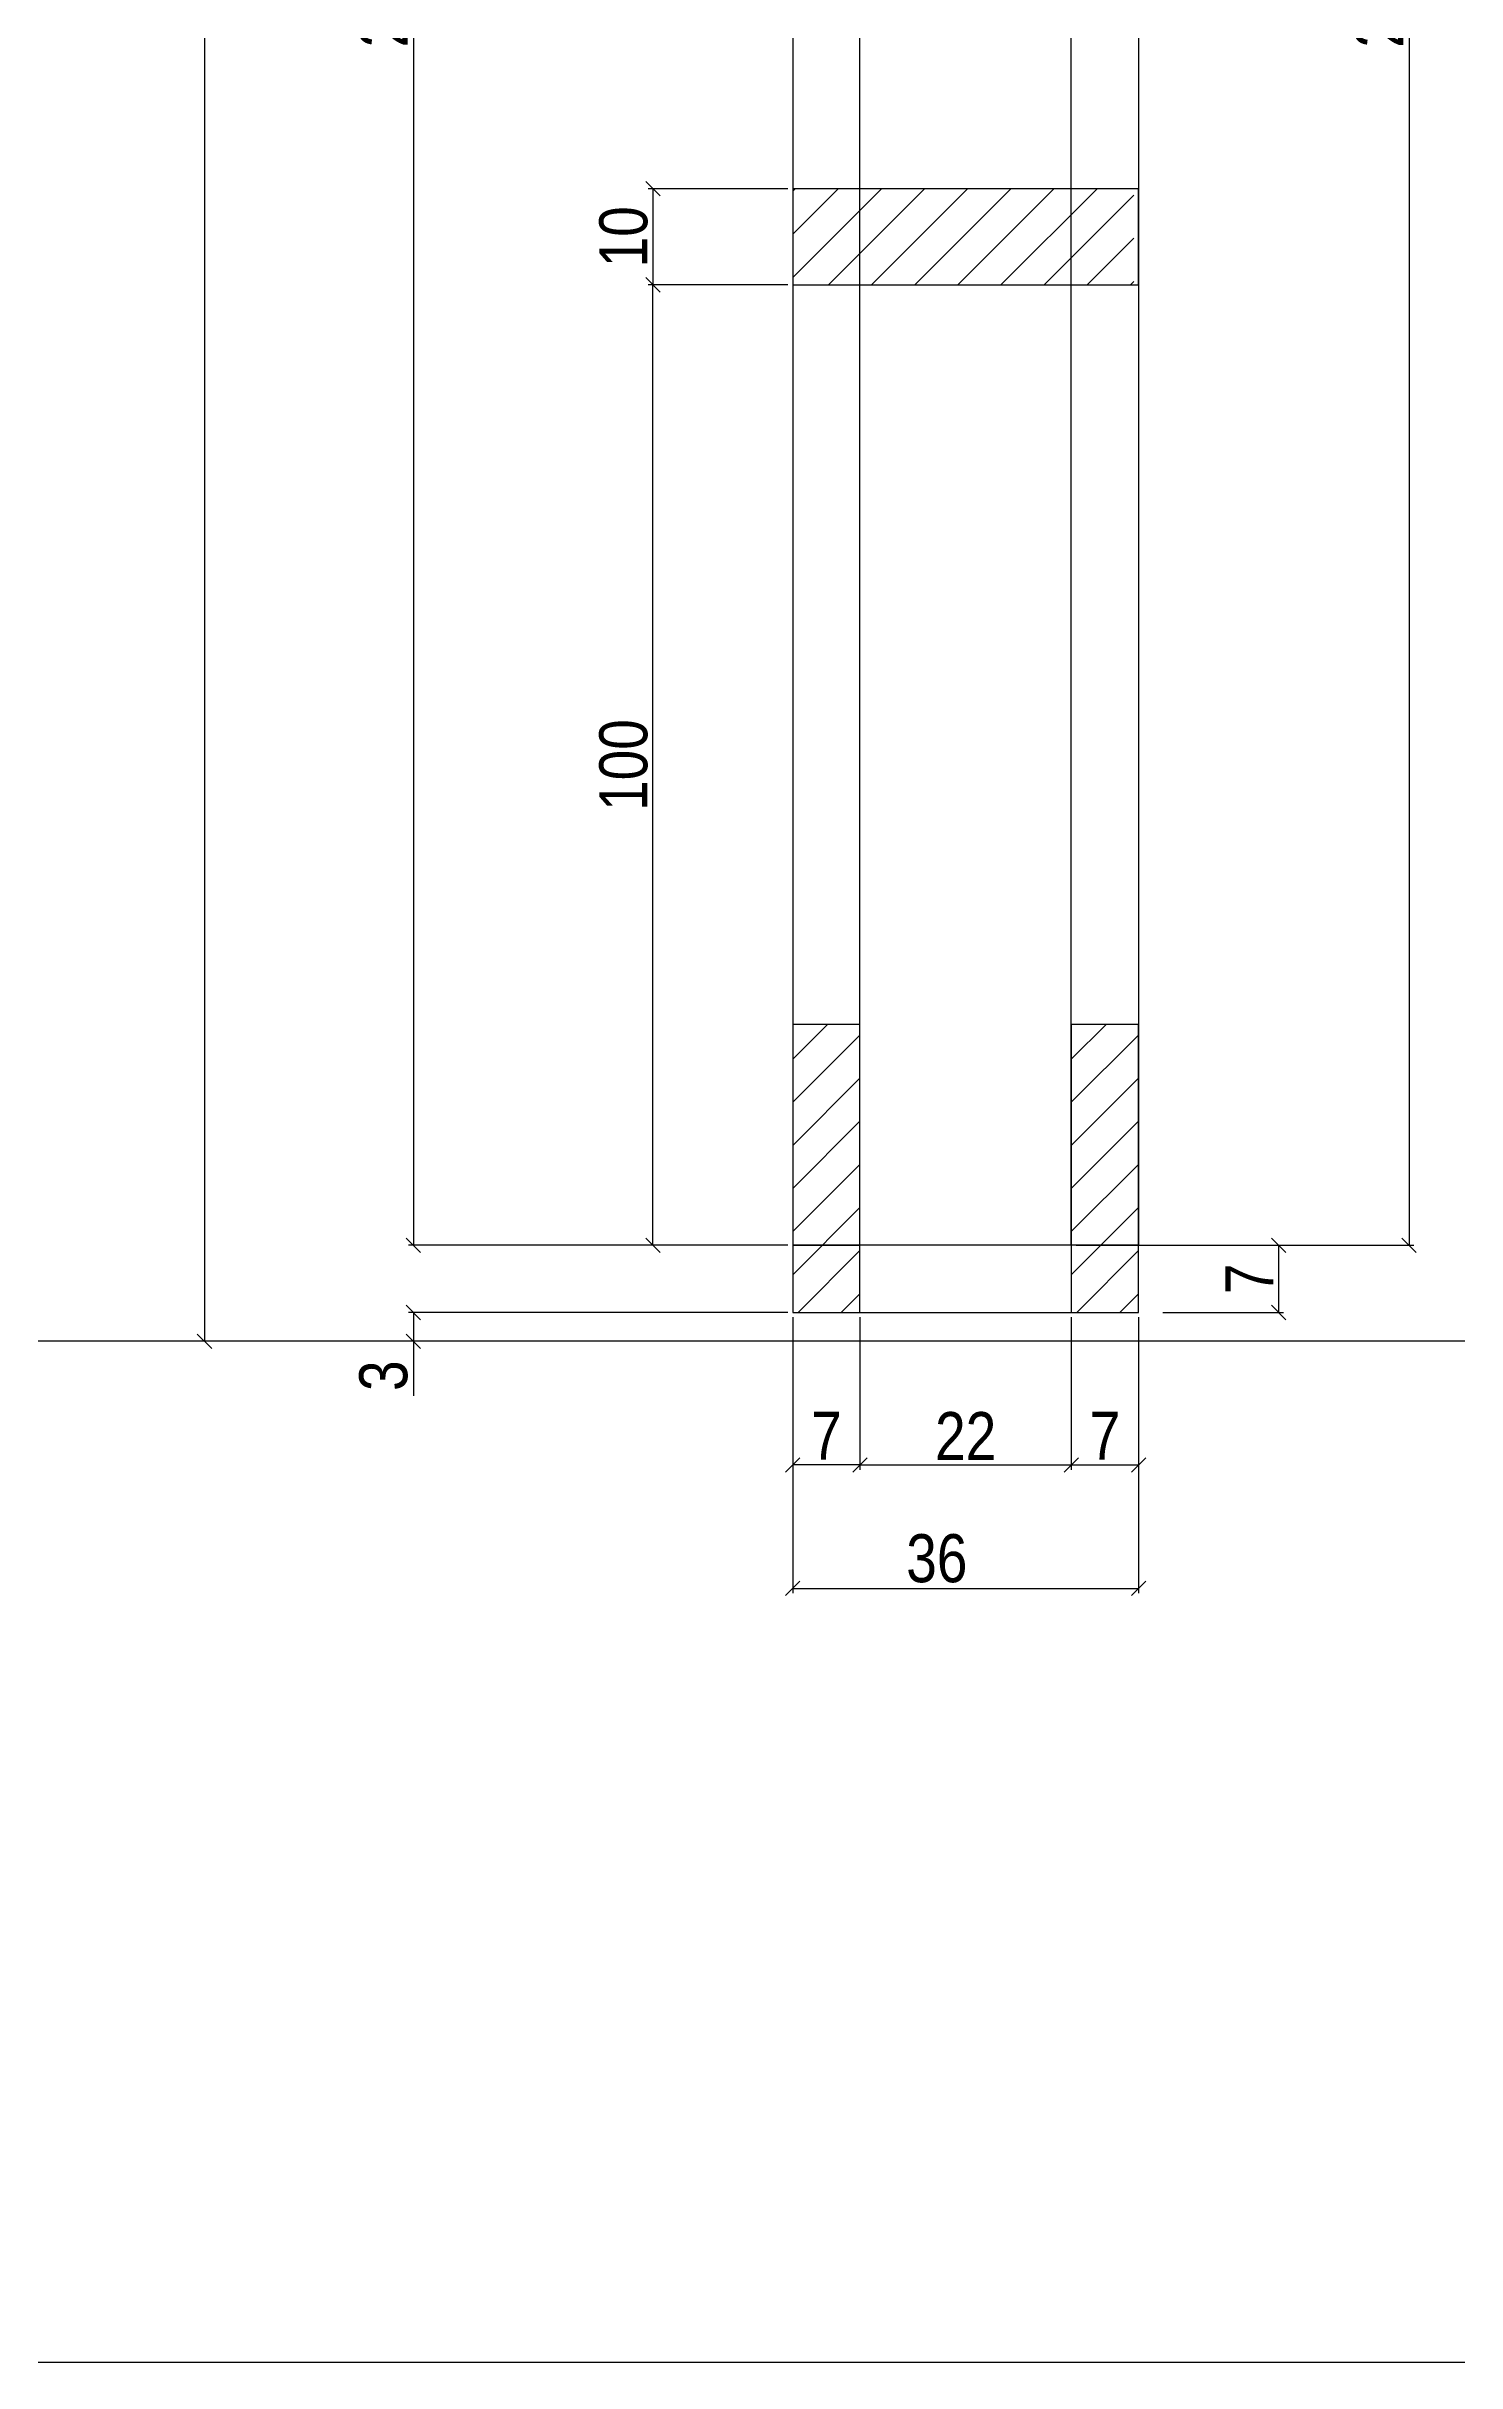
# Model space of a CAD drawing. Extents: x 17311 to 161354, y 153625 to 210355.
# Drawn here: x 20900.7 to 21194.3, y 206377.1 to 206859.5 of the extents above; entities that cross this region are included whole.
import ezdxf

# ---------------------------------------------------------------- set-up
doc = ezdxf.new("R2010")
doc.units = 0
doc.layers.get('0').update_dxf_attribs({"linetype": 'CONTINUOUS'})
doc.layers.get('DEFPOINTS').update_dxf_attribs({"linetype": 'CONTINUOUS'})
for name, color, linetype in [('COTA', 241, 'CONTINUOUS'), ('detalhes', 4, 'CONTINUOUS'), ('Painéis', 200, 'CONTINUOUS'), ('SARR_7x7', 40, 'CONTINUOUS'), ('TIRAS REESCORAMENTO', 252, 'CONTINUOUS'), ('VIGAS', 3, 'CONTINUOUS')]:
    doc.layers.add(name, color=color, linetype=linetype)
doc.styles.add('COTA TECNICA 2X', font='techl___.ttf', dxfattribs={"height": 10})
doc.dimstyles.new('SECAO', dxfattribs={"dimscale": 0.333333, "dimtxt": 5, "dimasz": 9, "dimexe": 3, "dimexo": 3, "dimgap": 3, "dimtad": 1, "dimdec": 1, "dimlfac": 0.5, "dimzin": 12, "dimdsep": 46, "dimtxsty": 'COTA TECNICA 2X', "dimblk1": 'OBLIQUE', "dimblk2": 'OBLIQUE', "dimsah": 1, "dimcen": 0.9, "dimclrd": 4, "dimclre": 4, "dimclrt": 240, "dimadec": 1, "dimazin": 3, "dimtfac": 1, "dimtdec": 1, "dimtmove": 0, "dimatfit": 3, "dimfxl": 1, "dimtolj": 1, "dimtzin": 12, "dimarcsym": 0})

# ---------------------------------------------------------------- blocks, each defined once
blk = doc.blocks.new('_Oblique')
at = {"color": 0, "linetype": 'ByBlock', "lineweight": -2}
blk.add_line((-0.5, -0.5), (0.5, 0.5), dxfattribs=at)
blk = doc.blocks.new('*D4205')
at = {"layer": 'DEFPOINTS', "color": 0, "transparency": 16777216}
for p in [(21056.12, 207127.86), (20977.16, 206609.77), (21056.12, 206609.77)]:
    blk.add_point(p, dxfattribs=at)
at = {"layer": 'detalhes', "color": 4, "lineweight": -2, "transparency": 16777216}
for p, q in [((21055.12, 207127.86), (20976.16, 207127.86)), ((20977.16, 207127.86), (20977.16, 206609.77)), ((21055.12, 206609.77), (20976.16, 206609.77))]:
    blk.add_line(p, q, dxfattribs=at)
at = {"layer": 'detalhes', "color": 4, "lineweight": -2, "transparency": 16777216, "xscale": 3, "yscale": 3, "zscale": 3}
for p, rotation in [((20977.16, 207127.86), 90), ((20977.16, 206609.77), 270)]:
    blk.add_blockref('_Oblique', p, dxfattribs=dict(at, rotation=rotation))
at = {"layer": 'detalhes', "color": 240, "transparency": 16777216, "insert": (20971.02, 206868.81), "char_height": 10, "attachment_point": 5, "rotation": 90, "style": 'COTA TECNICA 2X'}
blk.add_mtext('\\A1;259', dxfattribs=at)
blk = doc.blocks.new('*D4206')
at = {"layer": 'DEFPOINTS', "color": 0, "transparency": 16777216}
for p in [(21056.12, 206595.77), (21128.12, 206595.77), (21128.12, 206538.31)]:
    blk.add_point(p, dxfattribs=at)
at = {"layer": 'detalhes', "color": 4, "lineweight": -2, "transparency": 16777216}
for p, q in [((21056.12, 206594.77), (21056.12, 206537.31)), ((21128.12, 206594.77), (21128.12, 206537.31)), ((21056.12, 206538.31), (21128.12, 206538.31))]:
    blk.add_line(p, q, dxfattribs=at)
at = {"layer": 'detalhes', "color": 4, "lineweight": -2, "transparency": 16777216, "xscale": 3, "yscale": 3, "zscale": 3, "rotation": 180}
blk.add_blockref('_Oblique', (21056.12, 206538.31), dxfattribs=at)
at = {"layer": 'detalhes', "color": 4, "lineweight": -2, "transparency": 16777216, "xscale": 3, "yscale": 3, "zscale": 3}
blk.add_blockref('_Oblique', (21128.12, 206538.31), dxfattribs=at)
at = {"layer": 'detalhes', "color": 240, "transparency": 16777216, "insert": (21086.12, 206544.53), "char_height": 10, "attachment_point": 5, "style": 'COTA TECNICA 2X'}
blk.add_mtext('\\A1;36', dxfattribs=at)
blk = doc.blocks.new('*D4207')
at = {"layer": 'DEFPOINTS', "color": 0, "transparency": 16777216}
for p in [(21070.12, 206595.77), (21114.12, 206595.77), (21114.12, 206564.03)]:
    blk.add_point(p, dxfattribs=at)
at = {"layer": 'detalhes', "color": 4, "lineweight": -2, "transparency": 16777216}
for p, q in [((21070.12, 206594.77), (21070.12, 206563.03)), ((21114.12, 206594.77), (21114.12, 206563.03)), ((21070.12, 206564.03), (21114.12, 206564.03))]:
    blk.add_line(p, q, dxfattribs=at)
at = {"layer": 'detalhes', "color": 4, "lineweight": -2, "transparency": 16777216, "xscale": 3, "yscale": 3, "zscale": 3, "rotation": 180}
blk.add_blockref('_Oblique', (21070.12, 206564.03), dxfattribs=at)
at = {"layer": 'detalhes', "color": 4, "lineweight": -2, "transparency": 16777216, "xscale": 3, "yscale": 3, "zscale": 3}
blk.add_blockref('_Oblique', (21114.12, 206564.03), dxfattribs=at)
at = {"layer": 'detalhes', "color": 240, "transparency": 16777216, "insert": (21092.12, 206570.03), "char_height": 10, "attachment_point": 5, "style": 'COTA TECNICA 2X'}
blk.add_mtext('\\A1;22', dxfattribs=at)
blk = doc.blocks.new('*D4208')
at = {"layer": 'DEFPOINTS', "color": 0, "transparency": 16777216}
for p in [(21114.12, 206564.03), (21128.12, 206564.03), (21128.12, 206564.03)]:
    blk.add_point(p, dxfattribs=at)
at = {"layer": 'detalhes', "color": 4, "lineweight": -2, "transparency": 16777216}
blk.add_line((21114.12, 206564.03), (21128.12, 206564.03), dxfattribs=at)
at = {"layer": 'detalhes', "color": 4, "lineweight": -2, "transparency": 16777216, "xscale": 3, "yscale": 3, "zscale": 3, "rotation": 180}
blk.add_blockref('_Oblique', (21114.12, 206564.03), dxfattribs=at)
at = {"layer": 'detalhes', "color": 4, "lineweight": -2, "transparency": 16777216, "xscale": 3, "yscale": 3, "zscale": 3}
blk.add_blockref('_Oblique', (21128.12, 206564.03), dxfattribs=at)
at = {"layer": 'detalhes', "color": 240, "transparency": 16777216, "insert": (21121.12, 206570.11), "char_height": 10, "attachment_point": 5, "style": 'COTA TECNICA 2X'}
blk.add_mtext('\\A1;7', dxfattribs=at)
blk = doc.blocks.new('*D4209')
at = {"layer": 'DEFPOINTS', "color": 0, "transparency": 16777216}
for p in [(21056.12, 206564.03), (21056.12, 206564.03), (21070.12, 206564.03)]:
    blk.add_point(p, dxfattribs=at)
at = {"layer": 'detalhes', "color": 4, "lineweight": -2, "transparency": 16777216}
blk.add_line((21070.12, 206564.03), (21056.12, 206564.03), dxfattribs=at)
at = {"layer": 'detalhes', "color": 4, "lineweight": -2, "transparency": 16777216, "xscale": 3, "yscale": 3, "zscale": 3, "rotation": 180}
blk.add_blockref('_Oblique', (21056.12, 206564.03), dxfattribs=at)
at = {"layer": 'detalhes', "color": 4, "lineweight": -2, "transparency": 16777216, "xscale": 3, "yscale": 3, "zscale": 3}
blk.add_blockref('_Oblique', (21070.12, 206564.03), dxfattribs=at)
at = {"layer": 'detalhes', "color": 240, "transparency": 16777216, "insert": (21063.12, 206570.11), "char_height": 10, "attachment_point": 5, "style": 'COTA TECNICA 2X'}
blk.add_mtext('\\A1;7', dxfattribs=at)
blk = doc.blocks.new('*D4210')
at = {"layer": 'DEFPOINTS', "color": 0, "transparency": 16777216}
for p in [(21056.12, 206829.79), (21027.02, 206809.79), (21056.12, 206809.79)]:
    blk.add_point(p, dxfattribs=at)
at = {"layer": 'detalhes', "color": 4, "lineweight": -2, "transparency": 16777216}
for p, q in [((21055.12, 206829.79), (21026.02, 206829.79)), ((21027.02, 206829.79), (21027.02, 206809.79)), ((21055.12, 206809.79), (21026.02, 206809.79))]:
    blk.add_line(p, q, dxfattribs=at)
at = {"layer": 'detalhes', "color": 4, "lineweight": -2, "transparency": 16777216, "xscale": 3, "yscale": 3, "zscale": 3}
for p, rotation in [((21027.02, 206829.79), 90), ((21027.02, 206809.79), 270)]:
    blk.add_blockref('_Oblique', p, dxfattribs=dict(at, rotation=rotation))
at = {"layer": 'detalhes', "color": 240, "transparency": 16777216, "insert": (21020.92, 206819.79), "char_height": 10, "attachment_point": 5, "rotation": 90, "style": 'COTA TECNICA 2X'}
blk.add_mtext('\\A1;10', dxfattribs=at)
blk = doc.blocks.new('*D4213')
at = {"layer": 'DEFPOINTS', "color": 0, "transparency": 16777216}
for p in [(20995.64, 207165.86), (20933.66, 206589.77), (21056.12, 206589.77)]:
    blk.add_point(p, dxfattribs=at)
at = {"layer": 'detalhes', "color": 4, "lineweight": -2, "transparency": 16777216}
for p, q in [((20994.64, 207165.86), (20932.66, 207165.86)), ((20933.66, 207165.86), (20933.66, 206589.77)), ((21055.12, 206589.77), (20932.66, 206589.77))]:
    blk.add_line(p, q, dxfattribs=at)
at = {"layer": 'detalhes', "color": 4, "lineweight": -2, "transparency": 16777216, "xscale": 3, "yscale": 3, "zscale": 3}
for p, rotation in [((20933.66, 207165.86), 90), ((20933.66, 206589.77), 270)]:
    blk.add_blockref('_Oblique', p, dxfattribs=dict(at, rotation=rotation))
at = {"layer": 'detalhes', "color": 240, "transparency": 16777216, "insert": (20927.56, 206877.82), "char_height": 10, "attachment_point": 5, "rotation": 90, "style": 'COTA TECNICA 2X'}
blk.add_mtext('\\A1;288', dxfattribs=at)
blk = doc.blocks.new('*D4214')
at = {"layer": 'DEFPOINTS', "color": 0, "transparency": 16777216}
for p in [(21056.12, 206595.77), (20977.16, 206589.77), (21056.12, 206589.77)]:
    blk.add_point(p, dxfattribs=at)
at = {"layer": 'detalhes', "color": 4, "lineweight": -2, "transparency": 16777216}
for p, q in [((21055.12, 206595.77), (20976.16, 206595.77)), ((20977.16, 206595.77), (20977.16, 206589.77)), ((21055.12, 206589.77), (20976.16, 206589.77)), ((20977.16, 206589.77), (20977.16, 206578.44))]:
    blk.add_line(p, q, dxfattribs=at)
at = {"layer": 'detalhes', "color": 4, "lineweight": -2, "transparency": 16777216, "xscale": 3, "yscale": 3, "zscale": 3}
for p, rotation in [((20977.16, 206595.77), 90), ((20977.16, 206589.77), 270)]:
    blk.add_blockref('_Oblique', p, dxfattribs=dict(at, rotation=rotation))
at = {"layer": 'detalhes', "color": 240, "transparency": 16777216, "insert": (20970.94, 206582.61), "char_height": 10, "attachment_point": 5, "rotation": 90, "style": 'COTA TECNICA 2X'}
blk.add_mtext('\\A1;3', dxfattribs=at)
blk = doc.blocks.new('*D4217')
at = {"layer": 'DEFPOINTS', "color": 0, "transparency": 16777216}
for p in [(21027.02, 206809.79), (21056.12, 206809.79), (21055.12, 206609.77)]:
    blk.add_point(p, dxfattribs=at)
at = {"layer": 'detalhes', "color": 4, "lineweight": -2, "transparency": 16777216}
for p, q in [((21055.12, 206809.79), (21026.02, 206809.79)), ((21027.02, 206609.77), (21027.02, 206809.79)), ((21054.12, 206609.77), (21026.02, 206609.77))]:
    blk.add_line(p, q, dxfattribs=at)
at = {"layer": 'detalhes', "color": 4, "lineweight": -2, "transparency": 16777216, "xscale": 3, "yscale": 3, "zscale": 3}
for p, rotation in [((21027.02, 206809.79), 90), ((21027.02, 206609.77), 270)]:
    blk.add_blockref('_Oblique', p, dxfattribs=dict(at, rotation=rotation))
at = {"layer": 'detalhes', "color": 240, "transparency": 16777216, "insert": (21020.92, 206709.78), "char_height": 10, "attachment_point": 5, "rotation": 90, "style": 'COTA TECNICA 2X'}
blk.add_mtext('\\A1;100', dxfattribs=at)
blk = doc.blocks.new('*D4220')
at = {"layer": 'DEFPOINTS', "color": 0, "transparency": 16777216}
for p in [(21129.12, 207127.74), (21129.12, 206609.77), (21184.42, 206609.77)]:
    blk.add_point(p, dxfattribs=at)
at = {"layer": 'detalhes', "color": 4, "lineweight": -2, "transparency": 16777216}
for p, q in [((21130.12, 207127.74), (21185.42, 207127.74)), ((21184.42, 207127.74), (21184.42, 206609.77)), ((21130.12, 206609.77), (21185.42, 206609.77))]:
    blk.add_line(p, q, dxfattribs=at)
at = {"layer": 'detalhes', "color": 4, "lineweight": -2, "transparency": 16777216, "xscale": 3, "yscale": 3, "zscale": 3}
for p, rotation in [((21184.42, 207127.74), 90), ((21184.42, 206609.77), 270)]:
    blk.add_blockref('_Oblique', p, dxfattribs=dict(at, rotation=rotation))
at = {"layer": 'detalhes', "color": 240, "transparency": 16777216, "insert": (21178.28, 206868.75), "char_height": 10, "attachment_point": 5, "rotation": 90, "style": 'COTA TECNICA 2X'}
blk.add_mtext('\\A1;259', dxfattribs=at)
blk = doc.blocks.new('*D4221')
at = {"layer": 'DEFPOINTS', "color": 0, "transparency": 16777216}
for p in [(21114.12, 206609.77), (21132.18, 206595.77), (21157.27, 206595.77)]:
    blk.add_point(p, dxfattribs=at)
at = {"layer": 'detalhes', "color": 4, "lineweight": -2, "transparency": 16777216}
for p, q in [((21115.12, 206609.77), (21158.27, 206609.77)), ((21157.27, 206609.77), (21157.27, 206595.77)), ((21133.18, 206595.77), (21158.27, 206595.77))]:
    blk.add_line(p, q, dxfattribs=at)
at = {"layer": 'detalhes', "color": 4, "lineweight": -2, "transparency": 16777216, "xscale": 3, "yscale": 3, "zscale": 3}
for p, rotation in [((21157.27, 206609.77), 90), ((21157.27, 206595.77), 270)]:
    blk.add_blockref('_Oblique', p, dxfattribs=dict(at, rotation=rotation))
at = {"layer": 'detalhes', "color": 240, "transparency": 16777216, "insert": (21151.2, 206602.77), "char_height": 10, "attachment_point": 5, "rotation": 90, "style": 'COTA TECNICA 2X'}
blk.add_mtext('\\A1;7', dxfattribs=at)

msp = doc.modelspace()

# ---------------------------------------------------------------- hatches: boundary and pattern name
at = {"layer": 'COTA'}
h = msp.add_hatch(dxfattribs=at)
h.set_pattern_fill('ANSI31', color=256, scale=2, style=0)
h.set_pattern_definition([(45, (-5081.4804, 9536.995), (-4.49012806, 4.49012806), [])])
h.paths.add_polyline_path([(21127.12, 206829.79), (21056.12, 206829.79), (21056.12, 206809.79), (21127.12, 206809.79)])
h = msp.add_hatch(dxfattribs=at)
h.set_pattern_fill('ANSI31', color=256, scale=2, style=0)
h.set_pattern_definition([(45, (1211.905, 200786.58), (-4.490128, 4.490128), [])])
h.paths.add_polyline_path([(21056.12, 206595.77), (21070.12, 206595.77), (21070.12, 206655.77), (21056.12, 206655.77)])
h = msp.add_hatch(dxfattribs=at)
h.set_pattern_fill('ANSI31', color=256, scale=2, style=0)
h.set_pattern_definition([(45, (1269.905, 200786.58), (-4.490128, 4.490128), [])])
h.paths.add_polyline_path([(21114.12, 206595.77), (21128.12, 206595.77), (21128.12, 206655.77), (21114.12, 206655.77)])

# ---------------------------------------------------------------- linework, layer by layer
at = {"linetype": 'Continuous'}
msp.add_lwpolyline([(21078.12, 206595.77), (21128.12, 206595.77), (21128.12, 206609.77), (21056.12, 206609.77), (21056.12, 206595.77), (21078.12, 206595.77)], dxfattribs=at)
at = {"layer": 'Painéis'}
msp.add_lwpolyline([(21056.12, 206809.79), (21128.12, 206809.79), (21128.12, 206829.79), (21056.12, 206829.79), (21056.12, 206809.79)], dxfattribs=at)
for points in [[(21056.12, 206595.77), (21070.12, 206595.77), (21070.12, 206655.77), (21056.12, 206655.77)], [(21114.12, 206595.77), (21128.12, 206595.77), (21128.12, 206655.77), (21114.12, 206655.77)]]:
    msp.add_lwpolyline(points, close=True, dxfattribs=at)
at = {"layer": 'SARR_7x7', "linetype": 'Continuous'}
for points in [[(21056.12, 206609.77), (21070.12, 206609.77), (21070.12, 207127.96), (21056.12, 207127.96)], [(21128.12, 206609.77), (21114.12, 206609.77), (21114.12, 207127.74), (21128.12, 207127.74)]]:
    msp.add_lwpolyline(points, close=True, dxfattribs=at)
at = {"layer": 'TIRAS REESCORAMENTO', "linetype": 'ByBlock'}
msp.add_line((22518.59, 206589.77), (17744.1, 206589.77), dxfattribs=at)
at = {"layer": 'VIGAS', "color": 5}
msp.add_lwpolyline([(21324.97, 206377.07), (20728.16, 206377.07), (20728.16, 207341.85), (21324.97, 207341.85)], close=True, dxfattribs=at)

# ---------------------------------------------------------------- dimensions: what is measured, and where the dimension line sits
at = {"layer": 'detalhes', "color": 3}
for base, p1, p2, picture, middle in [((20933.66, 206589.77), (20995.64, 207165.86), (21056.12, 206589.77), '*D4213', (20927.56, 206877.82)), ((20977.16, 206609.77), (21056.12, 207127.86), (21056.12, 206609.77), '*D4205', (20971.02, 206868.81)), ((21184.42, 206609.77), (21129.12, 207127.74), (21129.12, 206609.77), '*D4220', (21178.28, 206868.75)), ((21027.02, 206809.79), (21056.12, 206829.79), (21056.12, 206809.79), '*D4210', (21020.92, 206819.79)), ((21027.02, 206809.79), (21055.12, 206609.77), (21056.12, 206809.79), '*D4217', (21020.92, 206709.78)), ((21157.27, 206595.77), (21114.12, 206609.77), (21132.18, 206595.77), '*D4221', (21151.2, 206602.77)), ((20977.16, 206589.77), (21056.12, 206595.77), (21056.12, 206589.77), '*D4214', (20970.94, 206582.61))]:
    dim = msp.add_linear_dim(base=base, p1=p1, p2=p2, angle=90, dimstyle='SECAO', dxfattribs=at)
    dim.commit()
    dim.dimension.update_dxf_attribs({"geometry": picture, "text_midpoint": middle})
for base, p1, p2, picture, middle in [((21128.12, 206538.31), (21056.12, 206595.77), (21128.12, 206595.77), '*D4206', (21086.12, 206538.31)), ((21114.12, 206564.03), (21070.12, 206595.77), (21114.12, 206595.77), '*D4207', (21092.12, 206564.03)), ((21128.12, 206564.03), (21114.12, 206564.03), (21128.12, 206564.03), '*D4208', (21121.12, 206564.03))]:
    dim = msp.add_linear_dim(base=base, p1=p1, p2=p2, dimstyle='SECAO', dxfattribs=at)
    dim.commit()
    dim.dimension.update_dxf_attribs({"geometry": picture, "text_midpoint": middle, "dimtype": 160})
dim = msp.add_linear_dim(base=(21056.12, 206564.03), p1=(21070.12, 206564.03), p2=(21056.12, 206564.03), dimstyle='SECAO', dxfattribs=at)
dim.commit()
dim.dimension.update_dxf_attribs({"geometry": '*D4209', "text_midpoint": (21063.12, 206570.11)})

doc.saveas('drawing.dxf')
